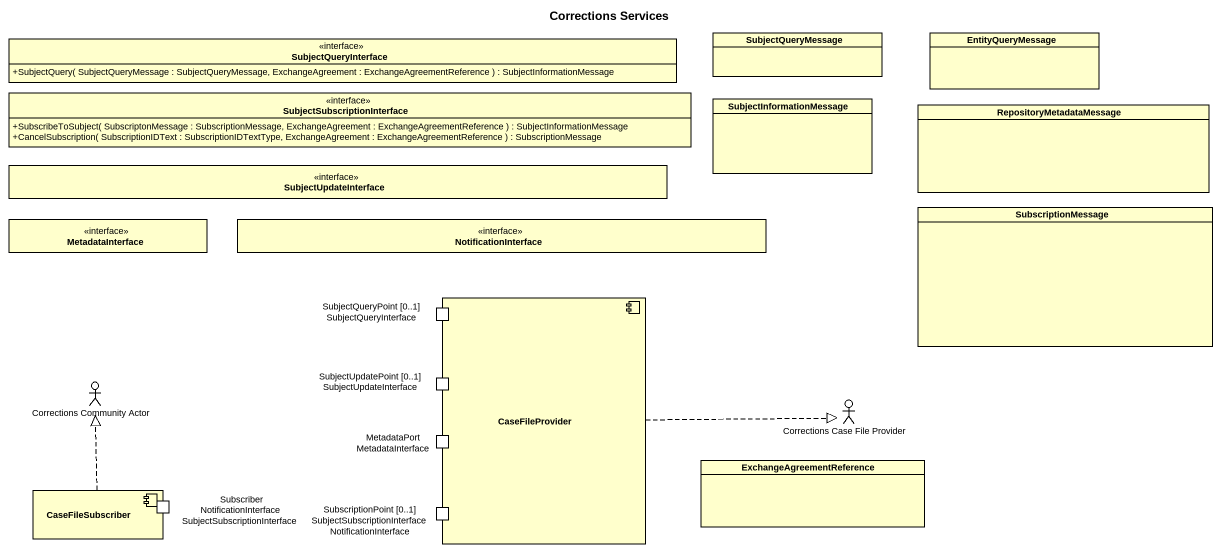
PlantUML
@startuml
title Corrections Services
allowmixing
hide circle
hide empty members
skinparam classAttributeIconSize 0
interface SubjectQueryInterface {
  +SubjectQuery( SubjectQueryMessage : SubjectQueryMessage, ExchangeAgreement : ExchangeAgreementReference ) : SubjectInformationMessage
}
class SubjectQueryMessage
class EntityQueryMessage
interface SubjectSubscriptionInterface {
  +SubscribeToSubject( SubscriptonMessage : SubscriptionMessage, ExchangeAgreement : ExchangeAgreementReference ) : SubjectInformationMessage
  +CancelSubscription( SubscriptionIDText : SubscriptionIDTextType, ExchangeAgreement : ExchangeAgreementReference ) : SubscriptionMessage
}
class SubjectInformationMessage
class RepositoryMetadataMessage
interface SubjectUpdateInterface
interface MetadataInterface
interface NotificationInterface
class SubscriptionMessage
component CaseFileProvider {
  port "SubjectQueryPoint [0..1] SubjectQueryInterface" as SubjectQueryPoint_0_1
  port "SubjectUpdatePoint [0..1] SubjectUpdateInterface" as SubjectUpdatePoint_0_1
  port "MetadataPort MetadataInterface" as MetadataPort
  port "SubscriptionPoint [0..1] SubjectSubscriptionInterface NotificationInterface" as SubscriptionPoint_0_1
}
actor "Corrections Community Actor" as Corrections_Community_Actor
actor "Corrections Case File Provider" as Corrections_Case_File
class ExchangeAgreementReference
component CaseFileSubscriber {
  port "Subscriber NotificationInterface SubjectSubscriptionInterface" as Subscriber
}
CaseFileProvider .right.|> Corrections_Case_File
CaseFileSubscriber .up.|> Corrections_Community_Actor
@enduml
